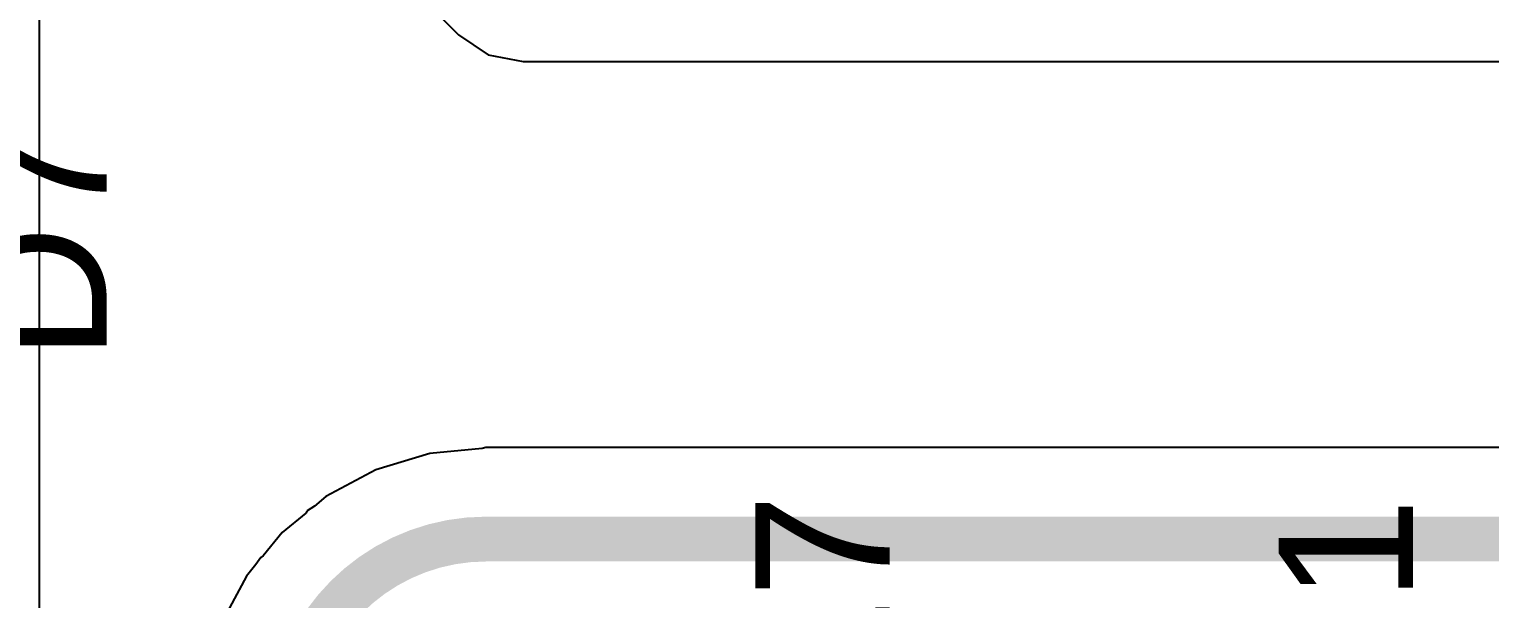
# Model space of a CAD drawing. Header units: inches. Extents: x -17.5 to 14.7, y -6.2 to 5.9.
# Drawn here: x -0.072 to 0.254, y 1.9228 to 2.0498 of the extents above; entities that cross this region are included whole.
import ezdxf

# ---------------------------------------------------------------- set-up
doc = ezdxf.new("R2010")
doc.units = ezdxf.units.IN
doc.header["$MEASUREMENT"] = 0
for name, color, linetype in [('Bottom Layer', 5, 'Continuous'), ('Ground Layer', 76, 'Continuous'), ('Power Layer', 16, 'Continuous'), ('Top Overlay', 2, 'Continuous')]:
    doc.layers.add(name, color=color, linetype=linetype)
doc.styles.add('Arial', font='', dxfattribs={"height": 0.2})
doc.styles.get('Arial').set_extended_font_data('Arial')

msp = doc.modelspace()

# ---------------------------------------------------------------- linework, layer by layer
at = {"layer": 'Bottom Layer'}
for p, q in [((-0.22523, 2.29761), (0.0238, 2.04858)), ((0.0238, 2.04858), (0.03041, 2.04416)), ((0.03041, 2.04416), (0.03822, 2.04261)), ((0.03822, 2.04261), (0.03822, 2.04261)), ((0.03822, 2.04261), (0.89741, 2.04261))]:
    msp.add_line(p, q, dxfattribs=at)
at = {"layer": 'Ground Layer'}
for p, q in [((0.02912, 1.95639), (0.01741, 1.95523)), ((0.02994, 1.95655), (0.02912, 1.95639)), ((0.63808, 1.95655), (0.02994, 1.95655)), ((0.01741, 1.95523), (0.00535, 1.95158)), ((0.00535, 1.95158), (-0.00575, 1.94564)), ((-0.00833, 1.94353), (-0.00991, 1.94247)), ((-0.00575, 1.94564), (-0.00833, 1.94353)), ((-0.01026, 1.94194), (-0.01549, 1.93765)), ((-0.00991, 1.94247), (-0.01026, 1.94194)), ((-0.01549, 1.93765), (-0.01978, 1.93242)), ((-0.02137, 1.93049), (-0.02348, 1.92791)), ((-0.02031, 1.93206), (-0.02137, 1.93049)), ((-0.01978, 1.93242), (-0.02031, 1.93206)), ((-0.02348, 1.92791), (-0.02942, 1.91681))]:
    msp.add_line(p, q, dxfattribs=at)
for points in [[(0.00451, 1.92805, 0.01, 0.01, -0.155509), (0.02994, 1.93616, 0.01, 0.01, 0)], [(0.02994, 1.93616, 0.01, 0.01, 0), (0.64653, 1.93616, 0.01, 0.01, 0)], [(-0.0059, 1.91764, 0.01, 0.01, -0.084352), (0.00451, 1.92805, 0.01, 0.01, 0)]]:
    msp.add_lwpolyline(points, format="xyseb", dxfattribs=at)
for points in [[(0.02744, 1.93616, 0.005, 0.005, 1), (0.03244, 1.93616, 0.005, 0.005, 1)], [(0.02744, 1.93616, 0.005, 0.005, 1), (0.03244, 1.93616, 0.005, 0.005, 1)], [(0.00201, 1.92805, 0.005, 0.005, 1), (0.00701, 1.92805, 0.005, 0.005, 1)], [(0.00201, 1.92805, 0.005, 0.005, 1), (0.00701, 1.92805, 0.005, 0.005, 1)]]:
    msp.add_lwpolyline(points, format="xyseb", close=True, dxfattribs=at)
at = {"layer": 'Power Layer'}
msp.add_line((-0.06971, 1.89317), (-0.06971, 2.22974), dxfattribs=at)

# ---------------------------------------------------------------- texts
at = {"layer": 'Top Overlay', "style": 'Arial'}
for s, p in [('D7', (-0.0547, 1.97589)), ('R17', (0.12007, 1.86945)), ('R21', (0.23684, 1.86856))]:
    msp.add_text(s, height=0.03, rotation=90, dxfattribs=at).set_placement(p)

doc.saveas('drawing.dxf')
